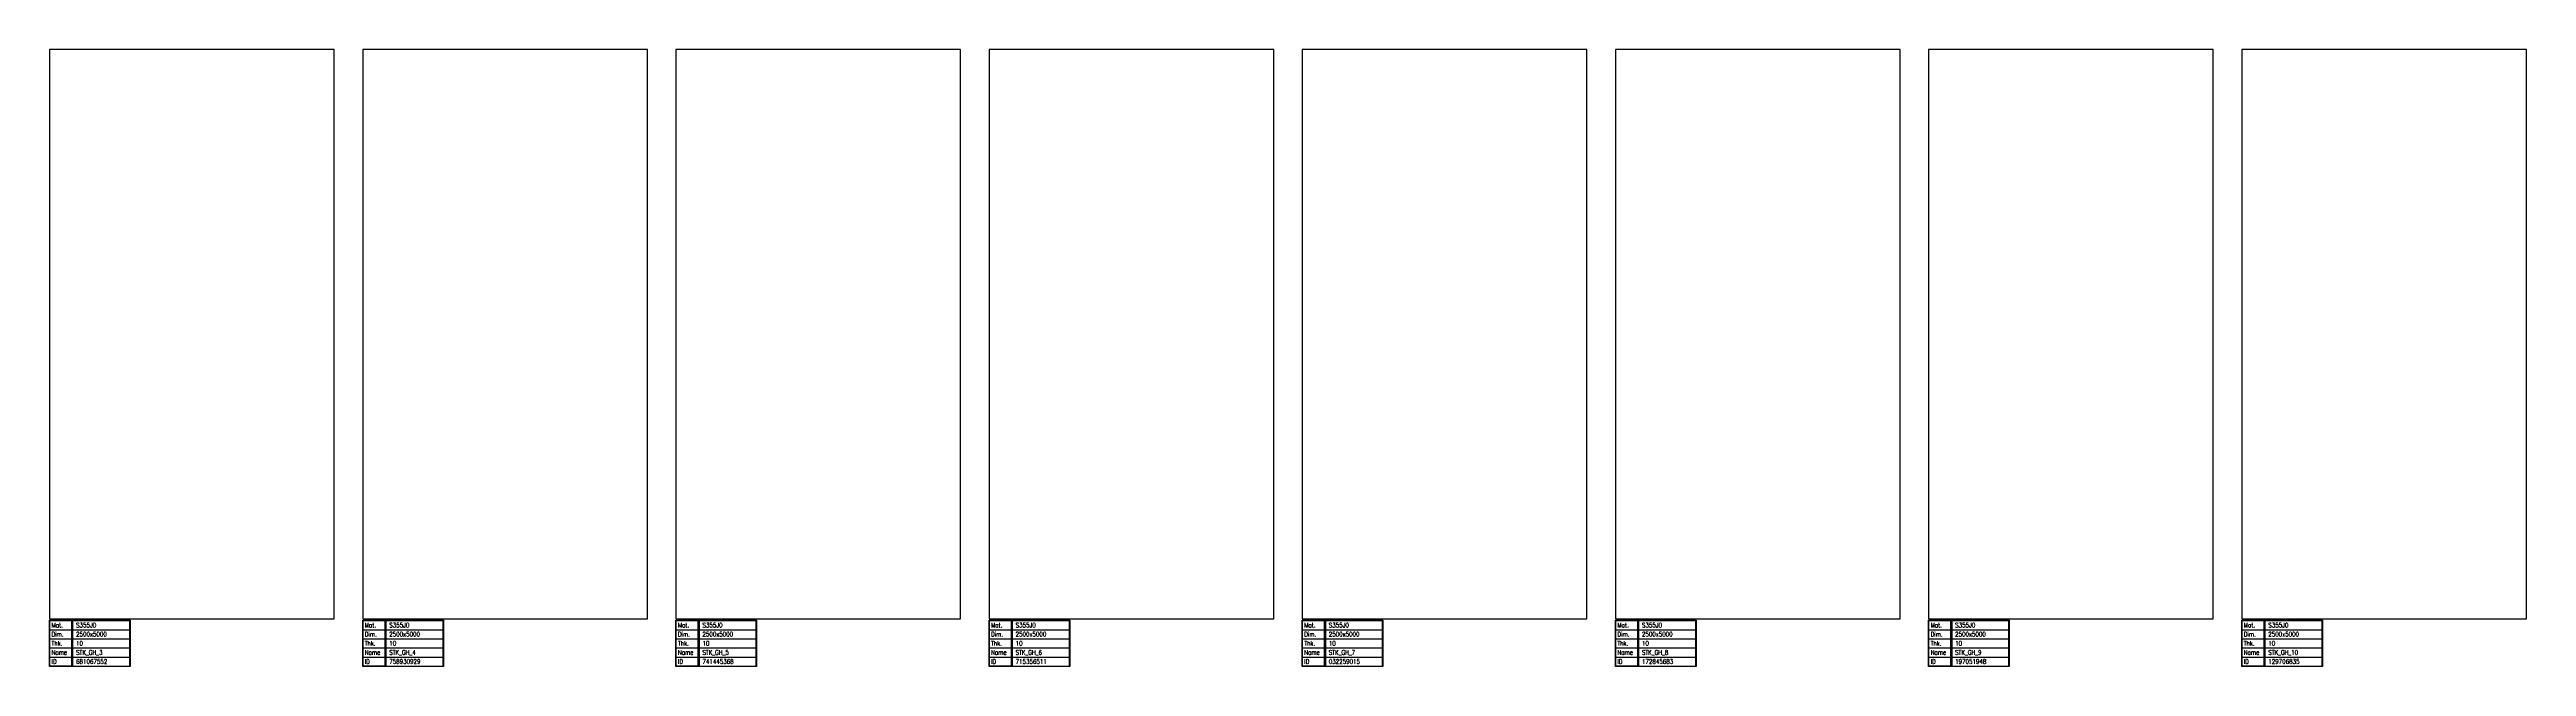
# Model space of a CAD drawing. Header units: millimetres. Extents: x 10000 to 53102, y 10000 to 35064.
# Drawn here: x 31352 to 53102, y 17807 to 23227 of the extents above; entities that cross this region are included whole.
import ezdxf

# ---------------------------------------------------------------- set-up
doc = ezdxf.new("R2010")
doc.units = ezdxf.units.MM
doc.layers.add('TEXT', color=7, linetype='Continuous')
doc.styles.add('EasyCutStyle', font='romans.shx', dxfattribs={"width": 0.8})

# ---------------------------------------------------------------- blocks, each defined once
blk = doc.blocks.new('BlockSheet01')
at = {"color": 5}
for p, q in [((3, 403), (193, 403)), ((3, 323), (193, 323)), ((3, 243), (193, 243)), ((3, 163), (193, 163)), ((3, 83), (193, 83))]:
    blk.add_line(p, q, dxfattribs=at)
blk.add_line((193, 323), (193, 3))
at = {"color": 1}
for p, q in [((203, 403), (705, 403)), ((203, 323), (705, 323)), ((203, 243), (705, 243)), ((203, 163), (705, 163)), ((203, 83), (705, 83))]:
    blk.add_line(p, q, dxfattribs=at)
blk.add_lwpolyline([(0, 406), (708, 406), (708, 0), (0, 0)], close=True)
at = {"color": 5}
blk.add_lwpolyline([(3, 403), (193, 403), (193, 3), (3, 3)], close=True, dxfattribs=at)
at = {"color": 1}
blk.add_lwpolyline([(705, 403), (203, 403), (203, 3), (705, 3)], close=True, dxfattribs=at)
at = {"style": 'EasyCutStyle', "width": 0.8}
for tag, p in [('THICKNESS_SHEET', (233, 184)), ('MATERIAL_SHEET', (233, 344)), ('DIMENSION_SHEET', (233, 264)), ('NAME_SHEET', (233, 104)), ('ID_SHEET', (233, 24))]:
    blk.add_attdef(tag, p, '', height=40, dxfattribs=at)
at = {"layer": 'TEXT', "color": 251, "style": 'EasyCutStyle', "width": 0.8}
for s, p in [('Thk.', (18, 184)), ('Mat.', (18, 344)), ('Dim.', (18, 264)), ('Name', (18, 104)), ('ID', (18, 24))]:
    blk.add_text(s, height=40, dxfattribs=at).set_placement(p)

msp = doc.modelspace()

# ---------------------------------------------------------------- linework, layer by layer
at = {"color": 34, "true_color": 0x945a17}
for points in [[(31352, 18227), (33852, 18227), (33852, 23227), (31352, 23227)], [(34102, 18227), (36602, 18227), (36602, 23227), (34102, 23227)], [(36852, 18227), (39352, 18227), (39352, 23227), (36852, 23227)], [(39602, 18227), (42102, 18227), (42102, 23227), (39602, 23227)], [(42352, 18227), (44852, 18227), (44852, 23227), (42352, 23227)], [(45102, 18227), (47602, 18227), (47602, 23227), (45102, 23227)], [(47852, 18227), (50352, 18227), (50352, 23227), (47852, 23227)], [(50602, 18227), (53102, 18227), (53102, 23227), (50602, 23227)]]:
    msp.add_lwpolyline(points, close=True, dxfattribs=at)

# ---------------------------------------------------------------- block references
for p, values in [((31352, 17807), {'DIMENSION_SHEET': '2500x5000', 'THICKNESS_SHEET': '10', 'NAME_SHEET': 'STK_GH_3', 'ID_SHEET': '681067552', 'MATERIAL_SHEET': 'S355J0'}), ((34102, 17807), {'DIMENSION_SHEET': '2500x5000', 'THICKNESS_SHEET': '10', 'NAME_SHEET': 'STK_GH_4', 'ID_SHEET': '758930929', 'MATERIAL_SHEET': 'S355J0'}), ((36852, 17807), {'DIMENSION_SHEET': '2500x5000', 'THICKNESS_SHEET': '10', 'NAME_SHEET': 'STK_GH_5', 'ID_SHEET': '741445368', 'MATERIAL_SHEET': 'S355J0'}), ((39602, 17807), {'DIMENSION_SHEET': '2500x5000', 'THICKNESS_SHEET': '10', 'NAME_SHEET': 'STK_GH_6', 'ID_SHEET': '715356511', 'MATERIAL_SHEET': 'S355J0'}), ((42352, 17807), {'DIMENSION_SHEET': '2500x5000', 'THICKNESS_SHEET': '10', 'NAME_SHEET': 'STK_GH_7', 'ID_SHEET': '032259015', 'MATERIAL_SHEET': 'S355J0'}), ((45102, 17807), {'DIMENSION_SHEET': '2500x5000', 'THICKNESS_SHEET': '10', 'NAME_SHEET': 'STK_GH_8', 'ID_SHEET': '172845683', 'MATERIAL_SHEET': 'S355J0'}), ((47852, 17807), {'DIMENSION_SHEET': '2500x5000', 'THICKNESS_SHEET': '10', 'NAME_SHEET': 'STK_GH_9', 'ID_SHEET': '197051948', 'MATERIAL_SHEET': 'S355J0'}), ((50602, 17807), {'DIMENSION_SHEET': '2500x5000', 'THICKNESS_SHEET': '10', 'NAME_SHEET': 'STK_GH_10', 'ID_SHEET': '129706835', 'MATERIAL_SHEET': 'S355J0'})]:
    msp.add_blockref('BlockSheet01', p).add_auto_attribs(values)

doc.saveas('drawing.dxf')
